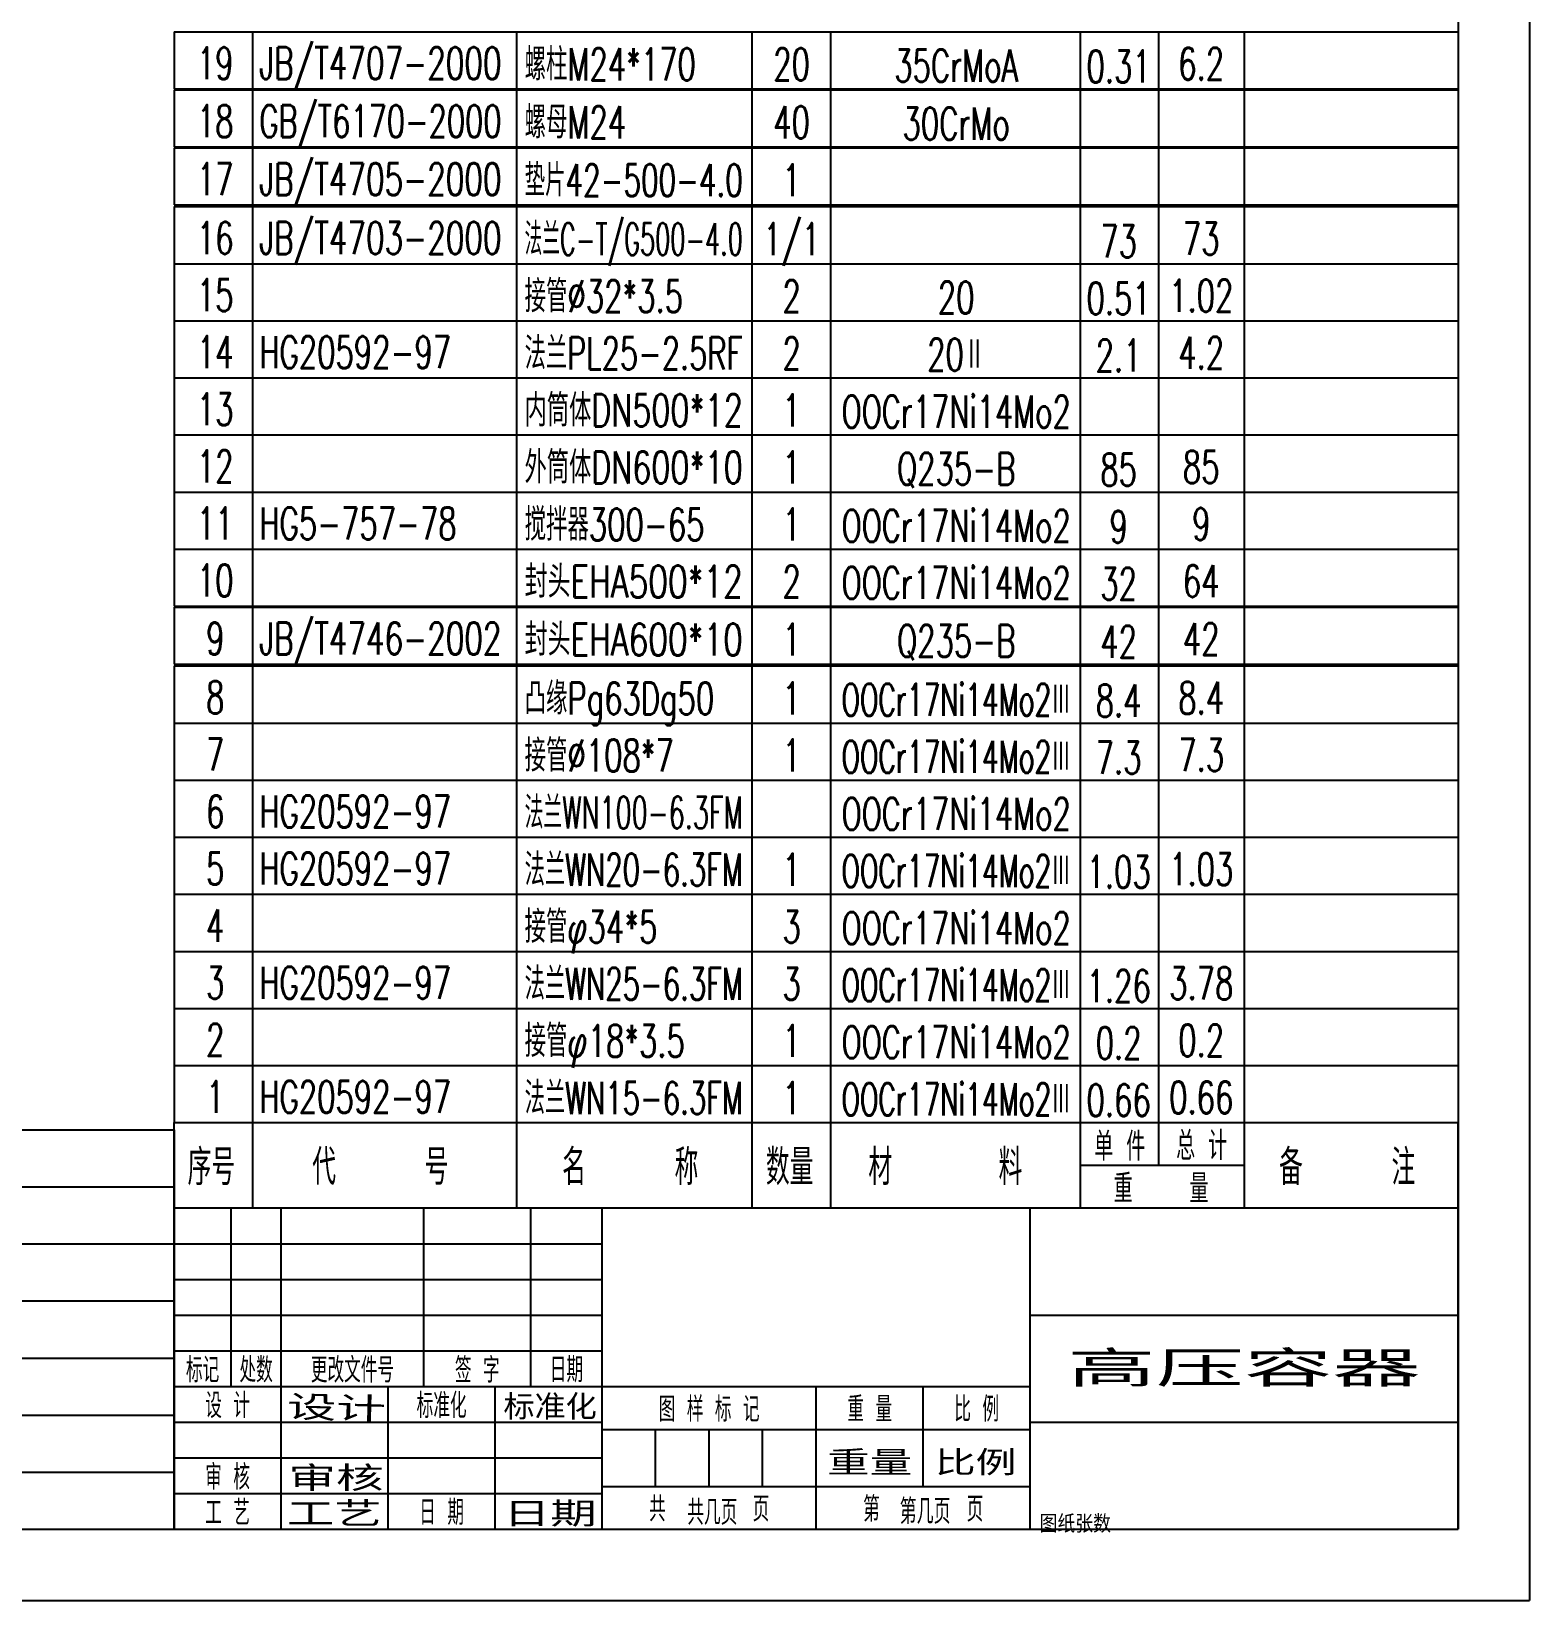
# Model space of a CAD drawing. Extents: x -80 to 3280, y -80 to 4672.
# Drawn here: x 1600 to 3280, y -80 to 1680 of the extents above; entities that cross this region are included whole.
import ezdxf
from ezdxf.enums import TextEntityAlignment as Align

# ---------------------------------------------------------------- set-up
doc = ezdxf.new("R2010")
doc.units = 0
doc.header["$LTSCALE"] = 80
doc.layers.get('0').update_dxf_attribs({"linetype": 'CONTINUOUS'})
for name, color, linetype in [('1轮廓实线层', 7, 'CONTINUOUS'), ('2细线层', 3, 'CONTINUOUS'), ('6文字层', 3, 'CONTINUOUS'), ('图框层', 7, 'CONTINUOUS')]:
    doc.layers.add(name, color=color, linetype=linetype)
doc.styles.add('PC_TEXTSTYLE', font='romans.shx', dxfattribs={"width": 0.618, "bigfont": 'hzfs.shx'})

# ---------------------------------------------------------------- blocks, each defined once
blk = doc.blocks.new('PC_MXBTITLERECORD')
at = {"layer": '1轮廓实线层'}
for p, q in [((-180, 0), (-180, 12)), ((0, 0), (0, 12))]:
    blk.add_line(p, q, dxfattribs=at)
at = {"layer": '2细线层'}
for p, q in [((-169, 12), (-169, 0)), ((-132, 12), (-132, 0)), ((-99, 12), (-99, 0)), ((-88, 12), (-88, 0)), ((-53, 12), (-53, 0)), ((-42, 12), (-42, 6)), ((-30, 12), (-30, 0)), ((-30, 6), (-53, 6))]:
    blk.add_line(p, q, dxfattribs=at)
at = {"style": 'PC_TEXTSTYLE', "flags": 1}
blk.add_attdef('Fo oFShowMe', (-53, 6), '', height=0.00000005, dxfattribs=at)
at = {"layer": '6文字层', "style": 'PC_TEXTSTYLE', "width": 0.667}
for s, height, p in [('单 件', 4, (-47.45, 8.84)), ('总 计', 4, (-35.96, 8.94)), ('序号', 5, (-174.77, 6)), ('代     号', 5, (-151.09, 6)), ('名     称', 5, (-116.06, 6)), ('数量', 5, (-93.71, 6)), ('材      料', 5, (-71.89, 6)), ('备     注', 5, (-15.57, 6)), ('重    量', 4, (-41.65, 2.94))]:
    blk.add_text(s, height=height, dxfattribs=at).set_placement(p, align=Align.MIDDLE)
blk = doc.blocks.new('PC_MXB_BLOCK')
at = {"layer": '1轮廓实线层'}
for p, q in [((-180, 8), (-180, 0)), ((0, 8), (0, 0))]:
    blk.add_line(p, q, dxfattribs=at)
at = {"layer": '2细线层'}
for p, q in [((-180, 8), (0, 8)), ((-169, 8), (-169, 0)), ((-132, 8), (-132, 0)), ((-99, 8), (-99, 0)), ((-88, 8), (-88, 0)), ((-53, 8), (-53, 0)), ((-42, 8), (-42, 0)), ((-30, 8), (-30, 0)), ((-180, 0), (0, 0))]:
    blk.add_line(p, q, dxfattribs=at)
at = {"layer": '6文字层', "style": 'PC_TEXTSTYLE'}
for tag, width, p, p2 in [('序号', 0.769182, (-178.38, 1.35), (-170.09, 1.35)), ('代号', 3.14773, (-168.05, 1.35), (-134.11, 1.35)), ('名称', 2.802424, (-130.87, 1.2), (-100.28, 1.2)), ('数量', 0.817449, (-97.88, 1.2), (-89, 1.2)), ('材料', 2.943328, (-86.43, 1.01), (-54.3, 1.01)), ('单重', 0.854038, (-52.21, 0.89), (-43, 0.89)), ('总重', 0.958888, (-41.2, 1.27), (-30.86, 1.27)), ('备注', 2.494074, (-28.61, 1.02), (-1.16, 1.02))]:
    blk.add_attdef(tag, text='', height=4.5, dxfattribs=dict(at, width=width)).set_placement(p, p2, align=Align.FIT)

msp = doc.modelspace()

# ---------------------------------------------------------------- linework, layer by layer
at = {"layer": '1轮廓实线层'}
for p, q in [((3200, 360), (1760, 360)), ((1760, 0), (1760, 360)), ((1824, 160), (1824, 360)), ((1880, 160), (1880, 360)), ((2040, 160), (2040, 360)), ((2160, 160), (2160, 360)), ((2240, 0), (2240, 360)), ((2720, 240), (3200, 240)), ((1760, 160), (2720, 160)), ((1880, 0), (1880, 160)), ((2000, 0), (2000, 160)), ((2120, 0), (2120, 160)), ((2720, 120), (3200, 120)), ((1760, 0), (3200, 0))]:
    msp.add_line(p, q, dxfattribs=at)
at = {"layer": '1轮廓实线层', "color": 7}
for p, q in [((2720, 0), (2720, 360)), ((1760, 200), (2240, 200))]:
    msp.add_line(p, q, dxfattribs=at)
at = {"layer": '2细线层', "ltscale": 10}
for p in [(3280, 4672), (-80, -80)]:
    msp.add_line(p, (3280, -80), dxfattribs=at)
at = {"layer": '2细线层'}
for p, q in [((1760, 320), (2240, 320)), ((1760, 280), (2240, 280)), ((1760, 240), (2240, 240)), ((2480, 0), (2480, 160)), ((2600, 48), (2600, 160)), ((1760, 120), (2240, 120)), ((2240, 112), (2720, 112)), ((2300, 48), (2300, 112)), ((2360, 48), (2360, 112)), ((2420, 48), (2420, 112)), ((1760, 80), (2240, 80)), ((1760, 40), (2240, 40)), ((2240, 48), (2720, 48))]:
    msp.add_line(p, q, dxfattribs=at)
at = {"layer": '图框层', "ltscale": 10}
for p in [(3200, 4592), (0, 0)]:
    msp.add_line(p, (3200, 0), dxfattribs=at)
at = {"layer": '图框层'}
msp.add_line((3200, 0), (3200, 360), dxfattribs=at)

# ---------------------------------------------------------------- block references
ref = msp.add_blockref('PC_MXB_BLOCK', (3200, 1615), dxfattribs=dict(at, xscale=8, yscale=8, zscale=8))
ref.add_attrib('材料', '35CrMoA', dxfattribs={"layer": '6文字层', "height": 36, "style": 'PC_TEXTSTYLE', "width": 0.667}).set_placement((2637.05, 1623.08), align=Align.CENTER)
ref.add_attrib('代号', 'JB/T4707-2000', dxfattribs={"layer": '6文字层', "height": 36, "style": 'PC_TEXTSTYLE', "width": 0.613891}).set_placement((1855.63, 1625.79), (2127.14, 1625.79), align=Align.FIT)
ref.add_attrib('序号', '19', dxfattribs={"layer": '6文字层', "height": 36, "style": 'PC_TEXTSTYLE', "width": 0.667}).set_placement((1806.12, 1625.79), align=Align.CENTER)
ref.add_attrib('名称', '螺柱M24*170', (2153.07, 1624.56), dxfattribs={"layer": '6文字层', "height": 36, "style": 'PC_TEXTSTYLE', "width": 0.667})
ref.add_attrib('数量', '20', dxfattribs={"layer": '6文字层', "height": 36, "style": 'PC_TEXTSTYLE', "width": 0.667}).set_placement((2452.48, 1624.56), align=Align.CENTER)
ref.add_attrib('单重', '0.31', dxfattribs={"layer": '6文字层', "height": 36, "style": 'PC_TEXTSTYLE', "width": 0.667}).set_placement((2819.17, 1622.1), align=Align.CENTER)
ref.add_attrib('总重', '6.2', dxfattribs={"layer": '6文字层', "height": 36, "style": 'PC_TEXTSTYLE', "width": 0.667}).set_placement((2911.79, 1625.12), align=Align.CENTER)
ref = msp.add_blockref('PC_MXB_BLOCK', (3200, 1550), dxfattribs=dict(at, xscale=8, yscale=8, zscale=8))
ref.add_attrib('材料', '30CrMo', dxfattribs={"layer": '6文字层', "height": 36, "style": 'PC_TEXTSTYLE', "width": 0.667}).set_placement((2637.05, 1558.08), align=Align.CENTER)
ref.add_attrib('代号', 'GB/T6170-2000', dxfattribs={"layer": '6文字层', "height": 36, "style": 'PC_TEXTSTYLE', "width": 0.60222}).set_placement((1855.63, 1560.79), (2127.14, 1560.79), align=Align.FIT)
ref.add_attrib('序号', '18', dxfattribs={"layer": '6文字层', "height": 36, "style": 'PC_TEXTSTYLE', "width": 0.667}).set_placement((1806.12, 1560.79), align=Align.CENTER)
ref.add_attrib('名称', '螺母M24', (2153.07, 1559.56), dxfattribs={"layer": '6文字层', "height": 36, "style": 'PC_TEXTSTYLE', "width": 0.667})
ref.add_attrib('数量', '40', dxfattribs={"layer": '6文字层', "height": 36, "style": 'PC_TEXTSTYLE', "width": 0.667}).set_placement((2452.48, 1559.56), align=Align.CENTER)
ref = msp.add_blockref('PC_MXB_BLOCK', (3200, 1485), dxfattribs=dict(at, xscale=8, yscale=8, zscale=8))
ref.add_attrib('代号', 'JB/T4705-2000', dxfattribs={"layer": '6文字层', "height": 36, "style": 'PC_TEXTSTYLE', "width": 0.613891}).set_placement((1855.63, 1495.79), (2127.14, 1495.79), align=Align.FIT)
ref.add_attrib('序号', '17', dxfattribs={"layer": '6文字层', "height": 36, "style": 'PC_TEXTSTYLE', "width": 0.667}).set_placement((1806.12, 1495.79), align=Align.CENTER)
ref.add_attrib('名称', '垫片42-500-4.0', dxfattribs={"layer": '6文字层', "height": 36, "style": 'PC_TEXTSTYLE', "width": 0.581101}).set_placement((2153.07, 1494.56), (2397.79, 1494.56), align=Align.FIT)
ref.add_attrib('数量', '1', dxfattribs={"layer": '6文字层', "height": 36, "style": 'PC_TEXTSTYLE', "width": 0.667}).set_placement((2452.48, 1494.56), align=Align.CENTER)
ref = msp.add_blockref('PC_MXB_BLOCK', (3200, 1419), dxfattribs=dict(at, xscale=8, yscale=8, zscale=8))
ref.add_attrib('代号', 'JB/T4703-2000', dxfattribs={"layer": '6文字层', "height": 36, "style": 'PC_TEXTSTYLE', "width": 0.613891}).set_placement((1855.63, 1429.79), (2127.14, 1429.79), align=Align.FIT)
ref.add_attrib('序号', '16', dxfattribs={"layer": '6文字层', "height": 36, "style": 'PC_TEXTSTYLE', "width": 0.667}).set_placement((1806.12, 1429.79), align=Align.CENTER)
ref.add_attrib('名称', '法兰C-T/G500-4.0', dxfattribs={"layer": '6文字层', "height": 36, "style": 'PC_TEXTSTYLE', "width": 0.499733}).set_placement((2153.07, 1428.56), (2397.79, 1428.56), align=Align.FIT)
ref.add_attrib('数量', '1/1', dxfattribs={"layer": '6文字层', "height": 36, "style": 'PC_TEXTSTYLE', "width": 0.667}).set_placement((2452.48, 1428.56), align=Align.CENTER)
ref.add_attrib('单重', '73', dxfattribs={"layer": '6文字层', "height": 36, "style": 'PC_TEXTSTYLE', "width": 0.667}).set_placement((2819.17, 1426.1), align=Align.CENTER)
ref.add_attrib('总重', '73', dxfattribs={"layer": '6文字层', "height": 36, "style": 'PC_TEXTSTYLE', "width": 0.667}).set_placement((2911.79, 1429.12), align=Align.CENTER)
ref = msp.add_blockref('PC_MXB_BLOCK', (3200, 1355), dxfattribs=dict(at, xscale=8, yscale=8, zscale=8))
ref.add_attrib('材料', '20', dxfattribs={"layer": '6文字层', "height": 36, "style": 'PC_TEXTSTYLE', "width": 0.667}).set_placement((2637.05, 1363.08), align=Align.CENTER)
ref.add_attrib('序号', '15', dxfattribs={"layer": '6文字层', "height": 36, "style": 'PC_TEXTSTYLE', "width": 0.667}).set_placement((1806.12, 1365.79), align=Align.CENTER)
ref.add_attrib('名称', '接管%%c32*3.5', (2153.07, 1364.56), dxfattribs={"layer": '6文字层', "height": 36, "style": 'PC_TEXTSTYLE', "width": 0.667})
ref.add_attrib('数量', '2', dxfattribs={"layer": '6文字层', "height": 36, "style": 'PC_TEXTSTYLE', "width": 0.667}).set_placement((2452.48, 1364.56), align=Align.CENTER)
ref.add_attrib('单重', '0.51', dxfattribs={"layer": '6文字层', "height": 36, "style": 'PC_TEXTSTYLE', "width": 0.667}).set_placement((2819.17, 1362.1), align=Align.CENTER)
ref.add_attrib('总重', '1.02', dxfattribs={"layer": '6文字层', "height": 36, "style": 'PC_TEXTSTYLE', "width": 0.667}).set_placement((2911.79, 1365.12), align=Align.CENTER)
ref = msp.add_blockref('PC_MXB_BLOCK', (3200, 1291), dxfattribs=dict(at, xscale=8, yscale=8, zscale=8))
ref.add_attrib('材料', '20Ⅱ', dxfattribs={"layer": '6文字层', "height": 36, "style": 'PC_TEXTSTYLE', "width": 0.667}).set_placement((2637.05, 1299.08), align=Align.CENTER)
ref.add_attrib('代号', 'HG20592-97', (1855.63, 1301.79), dxfattribs={"layer": '6文字层', "height": 36, "style": 'PC_TEXTSTYLE', "width": 0.667})
ref.add_attrib('序号', '14', dxfattribs={"layer": '6文字层', "height": 36, "style": 'PC_TEXTSTYLE', "width": 0.667}).set_placement((1806.12, 1301.79), align=Align.CENTER)
ref.add_attrib('名称', '法兰PL25-2.5RF', dxfattribs={"layer": '6文字层', "height": 36, "style": 'PC_TEXTSTYLE', "width": 0.598145}).set_placement((2153.07, 1300.56), (2397.79, 1300.56), align=Align.FIT)
ref.add_attrib('数量', '2', dxfattribs={"layer": '6文字层', "height": 36, "style": 'PC_TEXTSTYLE', "width": 0.667}).set_placement((2452.48, 1300.56), align=Align.CENTER)
ref.add_attrib('单重', '2.1', dxfattribs={"layer": '6文字层', "height": 36, "style": 'PC_TEXTSTYLE', "width": 0.667}).set_placement((2819.17, 1298.1), align=Align.CENTER)
ref.add_attrib('总重', '4.2', dxfattribs={"layer": '6文字层', "height": 36, "style": 'PC_TEXTSTYLE', "width": 0.667}).set_placement((2911.79, 1301.12), align=Align.CENTER)
ref = msp.add_blockref('PC_MXB_BLOCK', (3200, 1227), dxfattribs=dict(at, xscale=8, yscale=8, zscale=8))
ref.add_attrib('材料', 'OOCr17Ni14Mo2', dxfattribs={"layer": '6文字层', "height": 36, "style": 'PC_TEXTSTYLE', "width": 0.604576}).set_placement((2508.54, 1235.08), (2765.57, 1235.08), align=Align.FIT)
ref.add_attrib('序号', '13', dxfattribs={"layer": '6文字层', "height": 36, "style": 'PC_TEXTSTYLE', "width": 0.667}).set_placement((1806.12, 1237.79), align=Align.CENTER)
ref.add_attrib('名称', '内筒体DN500*12', dxfattribs={"layer": '6文字层', "height": 36, "style": 'PC_TEXTSTYLE', "width": 0.631669}).set_placement((2153.07, 1236.56), (2397.79, 1236.56), align=Align.FIT)
ref.add_attrib('数量', '1', dxfattribs={"layer": '6文字层', "height": 36, "style": 'PC_TEXTSTYLE', "width": 0.667}).set_placement((2452.48, 1236.56), align=Align.CENTER)
ref = msp.add_blockref('PC_MXB_BLOCK', (3200, 1163), dxfattribs=dict(at, xscale=8, yscale=8, zscale=8))
ref.add_attrib('材料', 'Q235-B', dxfattribs={"layer": '6文字层', "height": 36, "style": 'PC_TEXTSTYLE', "width": 0.667}).set_placement((2637.05, 1171.08), align=Align.CENTER)
ref.add_attrib('序号', '12', dxfattribs={"layer": '6文字层', "height": 36, "style": 'PC_TEXTSTYLE', "width": 0.667}).set_placement((1806.12, 1173.79), align=Align.CENTER)
ref.add_attrib('名称', '外筒体DN600*10', dxfattribs={"layer": '6文字层', "height": 36, "style": 'PC_TEXTSTYLE', "width": 0.631669}).set_placement((2153.07, 1172.56), (2397.79, 1172.56), align=Align.FIT)
ref.add_attrib('数量', '1', dxfattribs={"layer": '6文字层', "height": 36, "style": 'PC_TEXTSTYLE', "width": 0.667}).set_placement((2452.48, 1172.56), align=Align.CENTER)
ref.add_attrib('单重', '85', dxfattribs={"layer": '6文字层', "height": 36, "style": 'PC_TEXTSTYLE', "width": 0.667}).set_placement((2819.17, 1170.1), align=Align.CENTER)
ref.add_attrib('总重', '85', dxfattribs={"layer": '6文字层', "height": 36, "style": 'PC_TEXTSTYLE', "width": 0.667}).set_placement((2911.79, 1173.12), align=Align.CENTER)
ref = msp.add_blockref('PC_MXB_BLOCK', (3200, 1099), dxfattribs=dict(at, xscale=8, yscale=8, zscale=8))
ref.add_attrib('材料', 'OOCr17Ni14Mo2', dxfattribs={"layer": '6文字层', "height": 36, "style": 'PC_TEXTSTYLE', "width": 0.604576}).set_placement((2508.54, 1107.08), (2765.57, 1107.08), align=Align.FIT)
ref.add_attrib('代号', 'HG5-757-78', (1855.63, 1109.79), dxfattribs={"layer": '6文字层', "height": 36, "style": 'PC_TEXTSTYLE', "width": 0.667})
ref.add_attrib('序号', '11', dxfattribs={"layer": '6文字层', "height": 36, "style": 'PC_TEXTSTYLE', "width": 0.667}).set_placement((1806.12, 1109.79), align=Align.CENTER)
ref.add_attrib('名称', '搅拌器300-65', (2153.07, 1108.56), dxfattribs={"layer": '6文字层', "height": 36, "style": 'PC_TEXTSTYLE', "width": 0.667})
ref.add_attrib('数量', '1', dxfattribs={"layer": '6文字层', "height": 36, "style": 'PC_TEXTSTYLE', "width": 0.667}).set_placement((2452.48, 1108.56), align=Align.CENTER)
ref.add_attrib('单重', '9', dxfattribs={"layer": '6文字层', "height": 36, "style": 'PC_TEXTSTYLE', "width": 0.667}).set_placement((2819.17, 1106.1), align=Align.CENTER)
ref.add_attrib('总重', '9', dxfattribs={"layer": '6文字层', "height": 36, "style": 'PC_TEXTSTYLE', "width": 0.667}).set_placement((2911.79, 1109.12), align=Align.CENTER)
ref = msp.add_blockref('PC_MXB_BLOCK', (3200, 1035), dxfattribs=dict(at, xscale=8, yscale=8, zscale=8))
ref.add_attrib('材料', 'OOCr17Ni14Mo2', dxfattribs={"layer": '6文字层', "height": 36, "style": 'PC_TEXTSTYLE', "width": 0.604576}).set_placement((2508.54, 1043.08), (2765.57, 1043.08), align=Align.FIT)
ref.add_attrib('序号', '10', dxfattribs={"layer": '6文字层', "height": 36, "style": 'PC_TEXTSTYLE', "width": 0.667}).set_placement((1806.12, 1045.79), align=Align.CENTER)
ref.add_attrib('名称', '封头EHA500*12', dxfattribs={"layer": '6文字层', "height": 36, "style": 'PC_TEXTSTYLE', "width": 0.652853}).set_placement((2153.07, 1044.56), (2397.79, 1044.56), align=Align.FIT)
ref.add_attrib('数量', '2', dxfattribs={"layer": '6文字层', "height": 36, "style": 'PC_TEXTSTYLE', "width": 0.667}).set_placement((2452.48, 1044.56), align=Align.CENTER)
ref.add_attrib('单重', '32', dxfattribs={"layer": '6文字层', "height": 36, "style": 'PC_TEXTSTYLE', "width": 0.667}).set_placement((2819.17, 1042.1), align=Align.CENTER)
ref.add_attrib('总重', '64', dxfattribs={"layer": '6文字层', "height": 36, "style": 'PC_TEXTSTYLE', "width": 0.667}).set_placement((2911.79, 1045.12), align=Align.CENTER)
ref = msp.add_blockref('PC_MXB_BLOCK', (3200, 970), dxfattribs=dict(at, xscale=8, yscale=8, zscale=8))
ref.add_attrib('材料', 'Q235-B', dxfattribs={"layer": '6文字层', "height": 36, "style": 'PC_TEXTSTYLE', "width": 0.667}).set_placement((2637.05, 978.08), align=Align.CENTER)
ref.add_attrib('代号', 'JB/T4746-2002', dxfattribs={"layer": '6文字层', "height": 36, "style": 'PC_TEXTSTYLE', "width": 0.613891}).set_placement((1855.63, 980.79), (2127.14, 980.79), align=Align.FIT)
ref.add_attrib('序号', '9', dxfattribs={"layer": '6文字层', "height": 36, "style": 'PC_TEXTSTYLE', "width": 0.667}).set_placement((1806.12, 980.79), align=Align.CENTER)
ref.add_attrib('名称', '封头EHA600*10', dxfattribs={"layer": '6文字层', "height": 36, "style": 'PC_TEXTSTYLE', "width": 0.652853}).set_placement((2153.07, 979.56), (2397.79, 979.56), align=Align.FIT)
ref.add_attrib('数量', '1', dxfattribs={"layer": '6文字层', "height": 36, "style": 'PC_TEXTSTYLE', "width": 0.667}).set_placement((2452.48, 979.56), align=Align.CENTER)
ref.add_attrib('单重', '42', dxfattribs={"layer": '6文字层', "height": 36, "style": 'PC_TEXTSTYLE', "width": 0.667}).set_placement((2819.17, 977.1), align=Align.CENTER)
ref.add_attrib('总重', '42', dxfattribs={"layer": '6文字层', "height": 36, "style": 'PC_TEXTSTYLE', "width": 0.667}).set_placement((2911.79, 980.12), align=Align.CENTER)
ref = msp.add_blockref('PC_MXB_BLOCK', (3200, 904), dxfattribs=dict(at, xscale=8, yscale=8, zscale=8))
ref.add_attrib('材料', 'OOCr17Ni14Mo2Ⅲ', dxfattribs={"layer": '6文字层', "height": 36, "style": 'PC_TEXTSTYLE', "width": 0.551595}).set_placement((2508.54, 912.08), (2765.57, 912.08), align=Align.FIT)
ref.add_attrib('序号', '8', dxfattribs={"layer": '6文字层', "height": 36, "style": 'PC_TEXTSTYLE', "width": 0.667}).set_placement((1806.12, 914.79), align=Align.CENTER)
ref.add_attrib('名称', '凸缘Pg63Dg50', (2153.07, 913.56), dxfattribs={"layer": '6文字层', "height": 36, "style": 'PC_TEXTSTYLE', "width": 0.667})
ref.add_attrib('数量', '1', dxfattribs={"layer": '6文字层', "height": 36, "style": 'PC_TEXTSTYLE', "width": 0.667}).set_placement((2452.48, 913.56), align=Align.CENTER)
ref.add_attrib('单重', '8.4', dxfattribs={"layer": '6文字层', "height": 36, "style": 'PC_TEXTSTYLE', "width": 0.667}).set_placement((2819.17, 911.1), align=Align.CENTER)
ref.add_attrib('总重', '8.4', dxfattribs={"layer": '6文字层', "height": 36, "style": 'PC_TEXTSTYLE', "width": 0.667}).set_placement((2911.79, 914.12), align=Align.CENTER)
ref = msp.add_blockref('PC_MXB_BLOCK', (3200, 840), dxfattribs=dict(at, xscale=8, yscale=8, zscale=8))
ref.add_attrib('材料', 'OOCr17Ni14Mo2Ⅲ', dxfattribs={"layer": '6文字层', "height": 36, "style": 'PC_TEXTSTYLE', "width": 0.551595}).set_placement((2508.54, 848.08), (2765.57, 848.08), align=Align.FIT)
ref.add_attrib('序号', '7', dxfattribs={"layer": '6文字层', "height": 36, "style": 'PC_TEXTSTYLE', "width": 0.667}).set_placement((1806.12, 850.79), align=Align.CENTER)
ref.add_attrib('名称', '接管%%c108*7', (2153.07, 849.56), dxfattribs={"layer": '6文字层', "height": 36, "style": 'PC_TEXTSTYLE', "width": 0.667})
ref.add_attrib('数量', '1', dxfattribs={"layer": '6文字层', "height": 36, "style": 'PC_TEXTSTYLE', "width": 0.667}).set_placement((2452.48, 849.56), align=Align.CENTER)
ref.add_attrib('单重', '7.3', dxfattribs={"layer": '6文字层', "height": 36, "style": 'PC_TEXTSTYLE', "width": 0.667}).set_placement((2819.17, 847.1), align=Align.CENTER)
ref.add_attrib('总重', '7.3', dxfattribs={"layer": '6文字层', "height": 36, "style": 'PC_TEXTSTYLE', "width": 0.667}).set_placement((2911.79, 850.12), align=Align.CENTER)
ref = msp.add_blockref('PC_MXB_BLOCK', (3200, 776), dxfattribs=dict(at, xscale=8, yscale=8, zscale=8))
ref.add_attrib('材料', 'OOCr17Ni14Mo2', dxfattribs={"layer": '6文字层', "height": 36, "style": 'PC_TEXTSTYLE', "width": 0.604576}).set_placement((2508.54, 784.08), (2765.57, 784.08), align=Align.FIT)
ref.add_attrib('代号', 'HG20592-97', (1855.63, 786.79), dxfattribs={"layer": '6文字层', "height": 36, "style": 'PC_TEXTSTYLE', "width": 0.667})
ref.add_attrib('序号', '6', dxfattribs={"layer": '6文字层', "height": 36, "style": 'PC_TEXTSTYLE', "width": 0.667}).set_placement((1806.12, 786.79), align=Align.CENTER)
ref.add_attrib('名称', '法兰WN100-6.3FM', dxfattribs={"layer": '6文字层', "height": 36, "style": 'PC_TEXTSTYLE', "width": 0.535339}).set_placement((2153.07, 785.56), (2397.79, 785.56), align=Align.FIT)
ref = msp.add_blockref('PC_MXB_BLOCK', (3200, 712), dxfattribs=dict(at, xscale=8, yscale=8, zscale=8))
ref.add_attrib('材料', 'OOCr17Ni14Mo2Ⅲ', dxfattribs={"layer": '6文字层', "height": 36, "style": 'PC_TEXTSTYLE', "width": 0.551595}).set_placement((2508.54, 720.08), (2765.57, 720.08), align=Align.FIT)
ref.add_attrib('代号', 'HG20592-97', (1855.63, 722.79), dxfattribs={"layer": '6文字层', "height": 36, "style": 'PC_TEXTSTYLE', "width": 0.667})
ref.add_attrib('序号', '5', dxfattribs={"layer": '6文字层', "height": 36, "style": 'PC_TEXTSTYLE', "width": 0.667}).set_placement((1806.12, 722.79), align=Align.CENTER)
ref.add_attrib('名称', '法兰WN20-6.3FM', dxfattribs={"layer": '6文字层', "height": 36, "style": 'PC_TEXTSTYLE', "width": 0.578745}).set_placement((2153.07, 721.56), (2397.79, 721.56), align=Align.FIT)
ref.add_attrib('数量', '1', dxfattribs={"layer": '6文字层', "height": 36, "style": 'PC_TEXTSTYLE', "width": 0.667}).set_placement((2452.48, 721.56), align=Align.CENTER)
ref.add_attrib('单重', '1.03', dxfattribs={"layer": '6文字层', "height": 36, "style": 'PC_TEXTSTYLE', "width": 0.667}).set_placement((2819.17, 719.1), align=Align.CENTER)
ref.add_attrib('总重', '1.03', dxfattribs={"layer": '6文字层', "height": 36, "style": 'PC_TEXTSTYLE', "width": 0.667}).set_placement((2911.79, 722.12), align=Align.CENTER)
ref = msp.add_blockref('PC_MXB_BLOCK', (3200, 648), dxfattribs=dict(at, xscale=8, yscale=8, zscale=8))
ref.add_attrib('材料', 'OOCr17Ni14Mo2', dxfattribs={"layer": '6文字层', "height": 36, "style": 'PC_TEXTSTYLE', "width": 0.604576}).set_placement((2508.54, 656.08), (2765.57, 656.08), align=Align.FIT)
ref.add_attrib('序号', '4', dxfattribs={"layer": '6文字层', "height": 36, "style": 'PC_TEXTSTYLE', "width": 0.667}).set_placement((1806.12, 658.79), align=Align.CENTER)
ref.add_attrib('名称', '接管φ34*5', (2153.07, 657.56), dxfattribs={"layer": '6文字层', "height": 36, "style": 'PC_TEXTSTYLE', "width": 0.667})
ref.add_attrib('数量', '3', dxfattribs={"layer": '6文字层', "height": 36, "style": 'PC_TEXTSTYLE', "width": 0.667}).set_placement((2452.48, 657.56), align=Align.CENTER)
ref = msp.add_blockref('PC_MXB_BLOCK', (3200, 584), dxfattribs=dict(at, xscale=8, yscale=8, zscale=8))
ref.add_attrib('材料', 'OOCr17Ni14Mo2Ⅲ', dxfattribs={"layer": '6文字层', "height": 36, "style": 'PC_TEXTSTYLE', "width": 0.551595}).set_placement((2508.54, 592.08), (2765.57, 592.08), align=Align.FIT)
ref.add_attrib('代号', 'HG20592-97', (1855.63, 594.79), dxfattribs={"layer": '6文字层', "height": 36, "style": 'PC_TEXTSTYLE', "width": 0.667})
ref.add_attrib('序号', '3', dxfattribs={"layer": '6文字层', "height": 36, "style": 'PC_TEXTSTYLE', "width": 0.667}).set_placement((1806.12, 594.79), align=Align.CENTER)
ref.add_attrib('名称', '法兰WN25-6.3FM', dxfattribs={"layer": '6文字层', "height": 36, "style": 'PC_TEXTSTYLE', "width": 0.578745}).set_placement((2153.07, 593.56), (2397.79, 593.56), align=Align.FIT)
ref.add_attrib('数量', '3', dxfattribs={"layer": '6文字层', "height": 36, "style": 'PC_TEXTSTYLE', "width": 0.667}).set_placement((2452.48, 593.56), align=Align.CENTER)
ref.add_attrib('单重', '1.26', dxfattribs={"layer": '6文字层', "height": 36, "style": 'PC_TEXTSTYLE', "width": 0.667}).set_placement((2819.17, 591.1), align=Align.CENTER)
ref.add_attrib('总重', '3.78', dxfattribs={"layer": '6文字层', "height": 36, "style": 'PC_TEXTSTYLE', "width": 0.667}).set_placement((2911.79, 594.12), align=Align.CENTER)
ref = msp.add_blockref('PC_MXB_BLOCK', (3200, 520), dxfattribs=dict(at, xscale=8, yscale=8, zscale=8))
ref.add_attrib('材料', 'OOCr17Ni14Mo2', dxfattribs={"layer": '6文字层', "height": 36, "style": 'PC_TEXTSTYLE', "width": 0.604576}).set_placement((2508.54, 528.08), (2765.57, 528.08), align=Align.FIT)
ref.add_attrib('序号', '2', dxfattribs={"layer": '6文字层', "height": 36, "style": 'PC_TEXTSTYLE', "width": 0.667}).set_placement((1806.12, 530.79), align=Align.CENTER)
ref.add_attrib('名称', '接管φ18*3.5', (2153.07, 529.56), dxfattribs={"layer": '6文字层', "height": 36, "style": 'PC_TEXTSTYLE', "width": 0.667})
ref.add_attrib('数量', '1', dxfattribs={"layer": '6文字层', "height": 36, "style": 'PC_TEXTSTYLE', "width": 0.667}).set_placement((2452.48, 529.56), align=Align.CENTER)
ref.add_attrib('单重', '0.2', dxfattribs={"layer": '6文字层', "height": 36, "style": 'PC_TEXTSTYLE', "width": 0.667}).set_placement((2819.17, 527.1), align=Align.CENTER)
ref.add_attrib('总重', '0.2', dxfattribs={"layer": '6文字层', "height": 36, "style": 'PC_TEXTSTYLE', "width": 0.667}).set_placement((2911.79, 530.12), align=Align.CENTER)
ref = msp.add_blockref('PC_MXB_BLOCK', (3200, 456), dxfattribs=dict(at, xscale=8, yscale=8, zscale=8))
ref.add_attrib('材料', 'OOCr17Ni14Mo2Ⅲ', dxfattribs={"layer": '6文字层', "height": 36, "style": 'PC_TEXTSTYLE', "width": 0.551595}).set_placement((2508.54, 464.08), (2765.57, 464.08), align=Align.FIT)
ref.add_attrib('代号', 'HG20592-97', (1855.63, 466.79), dxfattribs={"layer": '6文字层', "height": 36, "style": 'PC_TEXTSTYLE', "width": 0.667})
ref.add_attrib('序号', '1', dxfattribs={"layer": '6文字层', "height": 36, "style": 'PC_TEXTSTYLE', "width": 0.667}).set_placement((1806.12, 466.79), align=Align.CENTER)
ref.add_attrib('名称', '法兰WN15-6.3FM', dxfattribs={"layer": '6文字层', "height": 36, "style": 'PC_TEXTSTYLE', "width": 0.578745}).set_placement((2153.07, 465.56), (2397.79, 465.56), align=Align.FIT)
ref.add_attrib('数量', '1', dxfattribs={"layer": '6文字层', "height": 36, "style": 'PC_TEXTSTYLE', "width": 0.667}).set_placement((2452.48, 465.56), align=Align.CENTER)
ref.add_attrib('单重', '0.66', dxfattribs={"layer": '6文字层', "height": 36, "style": 'PC_TEXTSTYLE', "width": 0.667}).set_placement((2819.17, 463.1), align=Align.CENTER)
ref.add_attrib('总重', '0.66', dxfattribs={"layer": '6文字层', "height": 36, "style": 'PC_TEXTSTYLE', "width": 0.667}).set_placement((2911.79, 466.12), align=Align.CENTER)
ref = msp.add_blockref('PC_MXB_BLOCK', (1760, 384), dxfattribs=dict(at, xscale=8, yscale=8, zscale=8))
ref.add_attrib('材料', 'OOCr17Ni14Mo2', dxfattribs={"layer": '6文字层', "height": 36, "style": 'PC_TEXTSTYLE', "width": 0.604576}).set_placement((1068.54, 392.08), (1325.57, 392.08), align=Align.FIT)
ref.add_attrib('序号', '29', dxfattribs={"layer": '6文字层', "height": 36, "style": 'PC_TEXTSTYLE', "width": 0.667}).set_placement((366.12, 394.79), align=Align.CENTER)
ref.add_attrib('名称', '固定套', (713.07, 393.56), dxfattribs={"layer": '6文字层', "height": 36, "style": 'PC_TEXTSTYLE', "width": 0.667})
ref.add_attrib('数量', '2', dxfattribs={"layer": '6文字层', "height": 36, "style": 'PC_TEXTSTYLE', "width": 0.667}).set_placement((1012.48, 393.56), align=Align.CENTER)
at = {"layer": '图框层', "ltscale": 10, "xscale": 8, "yscale": 8, "zscale": 8}
msp.add_blockref('PC_MXBTITLERECORD', (3200, 360), dxfattribs=at)
at = {"layer": '图框层'}
ref = msp.add_blockref('PC_MXB_BLOCK', (1760, 320), dxfattribs=dict(at, xscale=8, yscale=8, zscale=8))
ref.add_attrib('材料', 'OOCr17Ni14Mo2', dxfattribs={"layer": '6文字层', "height": 36, "style": 'PC_TEXTSTYLE', "width": 0.604576}).set_placement((1068.54, 328.08), (1325.57, 328.08), align=Align.FIT)
ref.add_attrib('序号', '28', dxfattribs={"layer": '6文字层', "height": 36, "style": 'PC_TEXTSTYLE', "width": 0.667}).set_placement((366.12, 330.79), align=Align.CENTER)
ref.add_attrib('名称', '温度计管%%c25*3.5', (713.07, 329.56), dxfattribs={"layer": '6文字层', "height": 36, "style": 'PC_TEXTSTYLE', "width": 0.667})
ref.add_attrib('数量', '1', dxfattribs={"layer": '6文字层', "height": 36, "style": 'PC_TEXTSTYLE', "width": 0.667}).set_placement((1012.48, 329.56), align=Align.CENTER)
ref.add_attrib('单重', '4.5', dxfattribs={"layer": '6文字层', "height": 36, "style": 'PC_TEXTSTYLE', "width": 0.667}).set_placement((1379.17, 327.1), align=Align.CENTER)
ref.add_attrib('总重', '4.5', dxfattribs={"layer": '6文字层', "height": 36, "style": 'PC_TEXTSTYLE', "width": 0.667}).set_placement((1471.79, 330.12), align=Align.CENTER)
ref = msp.add_blockref('PC_MXB_BLOCK', (1760, 256), dxfattribs=dict(at, xscale=8, yscale=8, zscale=8))
ref.add_attrib('材料', 'OOCr17Ni14Mo2', dxfattribs={"layer": '6文字层', "height": 36, "style": 'PC_TEXTSTYLE', "width": 0.604576}).set_placement((1068.54, 264.08), (1325.57, 264.08), align=Align.FIT)
ref.add_attrib('代号', 'HG5-220-65', (415.63, 266.79), dxfattribs={"layer": '6文字层', "height": 36, "style": 'PC_TEXTSTYLE', "width": 0.667})
ref.add_attrib('序号', '27', dxfattribs={"layer": '6文字层', "height": 36, "style": 'PC_TEXTSTYLE', "width": 0.667}).set_placement((366.12, 266.79), align=Align.CENTER)
ref.add_attrib('名称', '折叶搅拌器', (713.07, 265.56), dxfattribs={"layer": '6文字层', "height": 36, "style": 'PC_TEXTSTYLE', "width": 0.667})
ref.add_attrib('数量', '1', dxfattribs={"layer": '6文字层', "height": 36, "style": 'PC_TEXTSTYLE', "width": 0.667}).set_placement((1012.48, 265.56), align=Align.CENTER)
ref.add_attrib('单重', '5', dxfattribs={"layer": '6文字层', "height": 36, "style": 'PC_TEXTSTYLE', "width": 0.667}).set_placement((1379.17, 263.1), align=Align.CENTER)
ref.add_attrib('总重', '5', dxfattribs={"layer": '6文字层', "height": 36, "style": 'PC_TEXTSTYLE', "width": 0.667}).set_placement((1471.79, 266.12), align=Align.CENTER)
ref = msp.add_blockref('PC_MXB_BLOCK', (1760, 192), dxfattribs=dict(at, xscale=8, yscale=8, zscale=8))
ref.add_attrib('材料', '组合件', dxfattribs={"layer": '6文字层', "height": 36, "style": 'PC_TEXTSTYLE', "width": 0.667}).set_placement((1197.05, 200.08), align=Align.CENTER)
ref.add_attrib('序号', '26', dxfattribs={"layer": '6文字层', "height": 36, "style": 'PC_TEXTSTYLE', "width": 0.667}).set_placement((366.12, 202.79), align=Align.CENTER)
ref.add_attrib('名称', '传动装置', (713.07, 201.56), dxfattribs={"layer": '6文字层', "height": 36, "style": 'PC_TEXTSTYLE', "width": 0.667})
ref.add_attrib('数量', '1', dxfattribs={"layer": '6文字层', "height": 36, "style": 'PC_TEXTSTYLE', "width": 0.667}).set_placement((1012.48, 201.56), align=Align.CENTER)
ref.add_attrib('单重', '68', dxfattribs={"layer": '6文字层', "height": 36, "style": 'PC_TEXTSTYLE', "width": 0.667}).set_placement((1379.17, 199.1), align=Align.CENTER)
ref.add_attrib('总重', '68', dxfattribs={"layer": '6文字层', "height": 36, "style": 'PC_TEXTSTYLE', "width": 0.667}).set_placement((1471.79, 202.12), align=Align.CENTER)
ref = msp.add_blockref('PC_MXB_BLOCK', (1760, 128), dxfattribs=dict(at, xscale=8, yscale=8, zscale=8))
ref.add_attrib('材料', 'OOCr17Ni14Mo2', dxfattribs={"layer": '6文字层', "height": 36, "style": 'PC_TEXTSTYLE', "width": 0.604576}).set_placement((1068.54, 136.08), (1325.57, 136.08), align=Align.FIT)
ref.add_attrib('序号', '25', dxfattribs={"layer": '6文字层', "height": 36, "style": 'PC_TEXTSTYLE', "width": 0.667}).set_placement((366.12, 138.79), align=Align.CENTER)
ref.add_attrib('名称', '传动轴%%c50', (713.07, 137.56), dxfattribs={"layer": '6文字层', "height": 36, "style": 'PC_TEXTSTYLE', "width": 0.667})
ref.add_attrib('数量', '1', dxfattribs={"layer": '6文字层', "height": 36, "style": 'PC_TEXTSTYLE', "width": 0.667}).set_placement((1012.48, 137.56), align=Align.CENTER)
ref.add_attrib('单重', '30', dxfattribs={"layer": '6文字层', "height": 36, "style": 'PC_TEXTSTYLE', "width": 0.667}).set_placement((1379.17, 135.1), align=Align.CENTER)
ref.add_attrib('总重', '30', dxfattribs={"layer": '6文字层', "height": 36, "style": 'PC_TEXTSTYLE', "width": 0.667}).set_placement((1471.79, 138.12), align=Align.CENTER)
ref = msp.add_blockref('PC_MXB_BLOCK', (1760, 64), dxfattribs=dict(at, xscale=8, yscale=8, zscale=8))
ref.add_attrib('材料', '组合件', dxfattribs={"layer": '6文字层', "height": 36, "style": 'PC_TEXTSTYLE', "width": 0.667}).set_placement((1197.05, 72.08), align=Align.CENTER)
ref.add_attrib('代号', 'HG21571-95', (415.63, 74.79), dxfattribs={"layer": '6文字层', "height": 36, "style": 'PC_TEXTSTYLE', "width": 0.667})
ref.add_attrib('序号', '24', dxfattribs={"layer": '6文字层', "height": 36, "style": 'PC_TEXTSTYLE', "width": 0.667}).set_placement((366.12, 74.79), align=Align.CENTER)
ref.add_attrib('名称', '机械密封MS2012-50S7', dxfattribs={"layer": '6文字层', "height": 36, "style": 'PC_TEXTSTYLE', "width": 0.445652}).set_placement((713.07, 73.56), (957.79, 73.56), align=Align.FIT)
ref.add_attrib('数量', '1', dxfattribs={"layer": '6文字层', "height": 36, "style": 'PC_TEXTSTYLE', "width": 0.667}).set_placement((1012.48, 73.56), align=Align.CENTER)
ref.add_attrib('单重', '15', dxfattribs={"layer": '6文字层', "height": 36, "style": 'PC_TEXTSTYLE', "width": 0.667}).set_placement((1379.17, 71.1), align=Align.CENTER)
ref.add_attrib('总重', '15', dxfattribs={"layer": '6文字层', "height": 36, "style": 'PC_TEXTSTYLE', "width": 0.667}).set_placement((1471.79, 74.12), align=Align.CENTER)
ref = msp.add_blockref('PC_MXB_BLOCK', (1760, 0), dxfattribs=dict(at, xscale=8, yscale=8, zscale=8))
ref.add_attrib('材料', 'OOCr17Ni14Mo2', dxfattribs={"layer": '6文字层', "height": 36, "style": 'PC_TEXTSTYLE', "width": 0.604576}).set_placement((1068.54, 8.08), (1325.57, 8.08), align=Align.FIT)
ref.add_attrib('序号', '23', dxfattribs={"layer": '6文字层', "height": 36, "style": 'PC_TEXTSTYLE', "width": 0.667}).set_placement((366.12, 10.79), align=Align.CENTER)
ref.add_attrib('名称', '接管%%c108*7', (713.07, 9.56), dxfattribs={"layer": '6文字层', "height": 36, "style": 'PC_TEXTSTYLE', "width": 0.667})
ref.add_attrib('数量', '1', dxfattribs={"layer": '6文字层', "height": 36, "style": 'PC_TEXTSTYLE', "width": 0.667}).set_placement((1012.48, 9.56), align=Align.CENTER)
ref.add_attrib('单重', '6.4', dxfattribs={"layer": '6文字层', "height": 36, "style": 'PC_TEXTSTYLE', "width": 0.667}).set_placement((1379.17, 7.1), align=Align.CENTER)
ref.add_attrib('总重', '6.4', dxfattribs={"layer": '6文字层', "height": 36, "style": 'PC_TEXTSTYLE', "width": 0.667}).set_placement((1471.79, 10.12), align=Align.CENTER)

# ---------------------------------------------------------------- texts
at = {"layer": '6文字层', "style": 'PC_TEXTSTYLE', "width": 0.667}
for s, p in [('标记', (1792, 180)), ('处数', (1852, 180)), (' 更改文件号 ', (1960, 180)), (' 签 字 ', (2100, 180)), (' 日期 ', (2200, 180)), (' 设 计 ', (1820, 140.04)), (' 标准化 ', (2060, 140.04)), (' 图 样 标 记 ', (2360, 136)), (' 重 量 ', (2540, 136)), (' 比 例 ', (2660, 136)), (' 审 核 ', (1820, 60)), (' 工 艺 ', (1820, 20)), (' 日 期 ', (2060, 20)), ('共       页', (2360, 24)), ('第       页', (2600, 24))]:
    msp.add_text(s, height=28, dxfattribs=at).set_placement(p, align=Align.MIDDLE)
at = {"layer": '6文字层', "style": 'PC_TEXTSTYLE', "flags": 8}
for tag, text, height, width, p, p2 in [('高压容器', '高压容器', 40, 2.219019, (2761.72, 159.82), (3157.85, 159.82)), ('标准化', '', 28, 1.137204, (2129.32, 122.97), (2233.99, 122.97)), ('重量', '', 28, 1.550325, (2492.35, 60.34), (2587.61, 60.34)), ('比例', '', 28, 1.526185, (2613.17, 60.34), (2704.57, 60.34)), ('审核', '', 28, 1.738738, (1888.09, 42.94), (1994.93, 42.94)), ('共几页', '', 28, 0.619588, (2335.42, 5), (2391.64, 5)), ('工艺', '', 28, 1.786989, (1886.32, 2.97), (1992.88, 2.97)), ('日期', '', 28, 1.717904, (2129.32, 2.97), (2233.99, 2.97))]:
    msp.add_attdef(tag, text=text, height=height, dxfattribs=dict(at, width=width)).set_placement(p, p2, align=Align.FIT)
at = {"layer": '6文字层', "style": 'PC_TEXTSTYLE', "width": 1.813127, "flags": 8}
msp.add_attdef('设计', text=' ', height=28, rotation=358.46442, dxfattribs=at).set_placement((1886.17, 122.97), (1997.07, 120), align=Align.FIT)
at = {"layer": '6文字层', "color": 3, "style": 'PC_TEXTSTYLE', "width": 0.628057, "flags": 8}
msp.add_attdef('第几页', text='', height=28, dxfattribs=at).set_placement((2573.71, 6.03), (2630.7, 6.03), align=Align.FIT)
at = {"layer": '6文字层', "ltscale": 10, "style": 'PC_TEXTSTYLE', "flags": 1}
msp.add_attdef('图纸张数', (2730.57, -3.94), '', height=20, dxfattribs=at)

doc.saveas('drawing.dxf')
